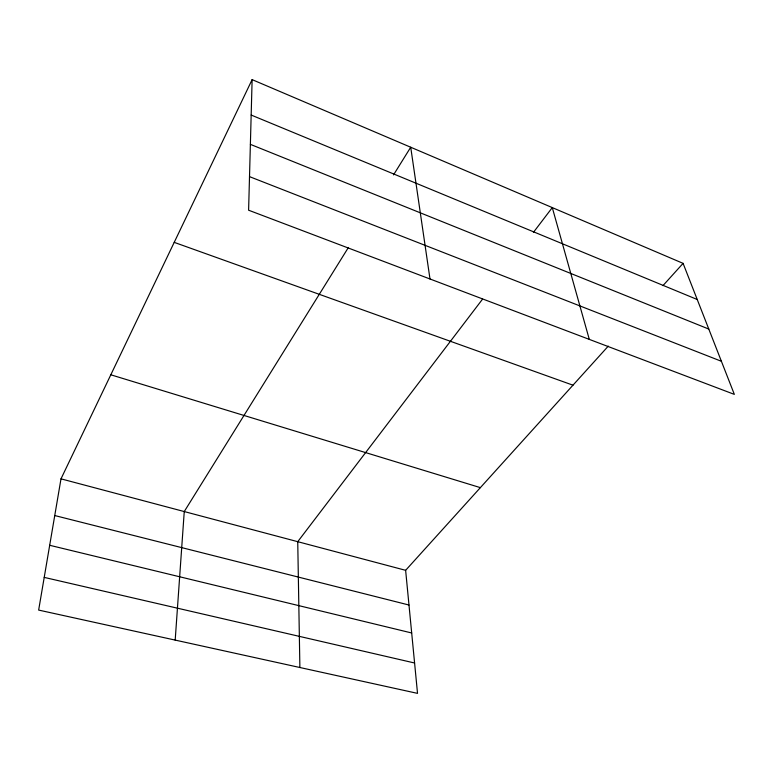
<?xml version="1.0" encoding="UTF-8"?>
<svg xmlns="http://www.w3.org/2000/svg" width="773" height="773" viewBox="0 0 773 773"><rect width="100%" height="100%" fill="white"/><g stroke="black" fill="none" stroke-linecap="round" stroke-linejoin="round"><path stroke-width="1.16" d="M252.124 79.629L248.606 210.208L734.35 394.385L683.09 263.361L252.124 79.629L60.999 478.845L38.65 610.081L417.526 693.371L405.632 570.319L608.283 346.12M175.191 640.102L184.254 511.552L348.41 247.466M393.534 174.891L410.714 147.237L429.991 278.985M482.507 299.19L297.74 541.68L299.885 667.514M533.409 232.383L552.289 207.599L589.297 339.386M662.963 285.624L683.09 263.361M44.216 577.392L414.589 663.002M49.685 545.284L411.69 632.981M54.748 515.543L408.985 605.027M60.999 478.845L405.632 570.319M110.81 374.789L480.371 487.637M174.215 242.364L572.977 385.186M249.515 176.64L721.402 361.281M250.384 144.358L708.793 329.066M251.167 115.042L697.227 299.499"/></g></svg>
